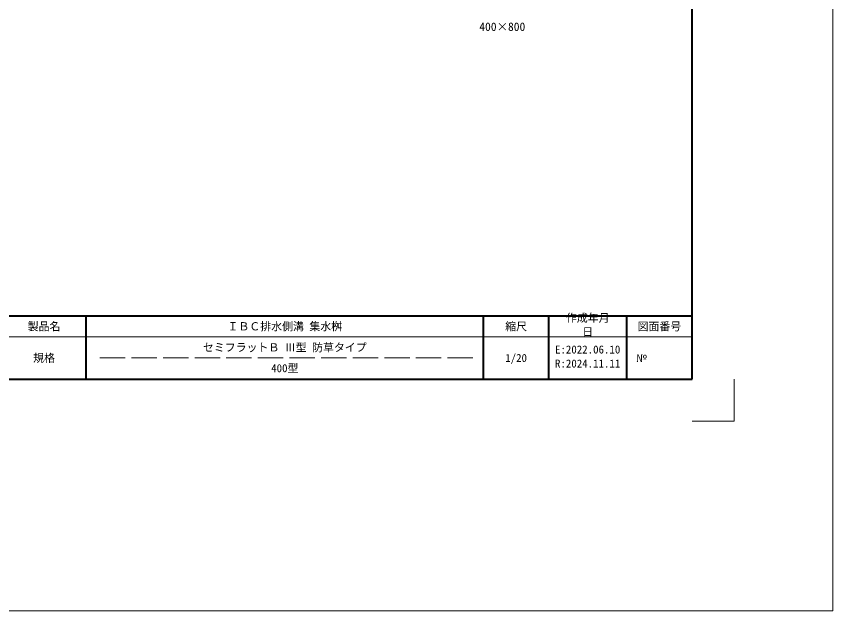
# Model space of a CAD drawing. Units: millimetres at full size; details may follow other scales. Extents: x -22536 to 51867, y -19720 to 38340.
# Drawn here: x -7141 to -3267, y 16420 to 19243 of the extents above; entities that cross this region are included whole.
import ezdxf
from ezdxf.enums import TextEntityAlignment as Align

# ---------------------------------------------------------------- set-up
doc = ezdxf.new("R2010")
doc.units = ezdxf.units.MM
doc.header["$LTSCALE"] = 20
doc.linetypes.add('DASHED', pattern=[7.5, 6, -1.5])
for name, color, linetype, lineweight in [('0_2', 5, 'Continuous', 13), ('Defpoints_3', 1, 'Continuous', 13), ('図枠', 7, 'Continuous', 5)]:
    doc.layers.add(name, color=color, linetype=linetype, lineweight=lineweight)
doc.layers.add('文字', color=7, linetype='Continuous')
doc.styles.add('ＭＳ ゴシック', font='')
doc.styles.add('ＭＳ 明朝', font='')
doc.styles.get('ＭＳ ゴシック').set_extended_font_data('MS Gothic')
doc.styles.get('ＭＳ 明朝').set_extended_font_data('MS Mincho')

msp = doc.modelspace()

# ---------------------------------------------------------------- linework, layer by layer
at = {"layer": '0_2'}
for p in [(-3267.22, 38340.08), (-22536.1, 16419.83)]:
    msp.add_line(p, (-3267.22, 16419.83), dxfattribs=at)
at = {"layer": 'Defpoints_3'}
for p in [(-3734.44, 17520), (-3934.44, 17320)]:
    msp.add_line(p, (-3734.44, 17320), dxfattribs=at)
at = {"layer": '図枠', "lineweight": 40}
for p, q in [((-3934.44, 17520), (-3934.44, 23060)), ((-11734.44, 17820), (-3934.44, 17820)), ((-6809.44, 17520), (-6809.44, 17820)), ((-4924.44, 17520), (-4924.44, 17820)), ((-4614.44, 17520), (-4614.44, 17820)), ((-4244.44, 17520), (-4244.44, 17820)), ((-11734.44, 17520), (-3934.44, 17520))]:
    msp.add_line(p, q, dxfattribs=at)
at = {"layer": '図枠', "lineweight": 13}
msp.add_line((-3934.44, 17720), (-7209.44, 17720), dxfattribs=at)
at = {"layer": '図枠', "linetype": 'DASHED', "lineweight": 9}
msp.add_line((-4974.44, 17620), (-6759.44, 17620), dxfattribs=at)

# ---------------------------------------------------------------- texts
at = {"layer": '図枠', "style": 'ＭＳ ゴシック'}
for s, p in [('作成年月', (-4533.04, 17829.23)), ('日', (-4455.34, 17762.57)), ('E:2022.06.10', (-4584.84, 17679.23)), ('R:2024.11.11', (-4584.84, 17612.57))]:
    msp.add_text(s, height=37.98, dxfattribs=at).set_placement(p, align=Align.TOP_LEFT)
for s, p in [('製品名', (-7009.44, 17770)), ('ＩＢＣ排水側溝 集水桝', (-5866.94, 17770)), ('縮尺', (-4769.44, 17770)), ('図面番号', (-4089.44, 17770)), ('セミフラットＢ Ⅲ型 防草タイプ', (-5866.94, 17670)), ('規格', (-7009.44, 17620)), ('1/20', (-4769.44, 17620)), ('400型', (-5866.94, 17571.48))]:
    msp.add_text(s, height=37.98, dxfattribs=at).set_placement(p, align=Align.MIDDLE_CENTER)
msp.add_text('№', height=37.98, dxfattribs=at).set_placement((-4200.09, 17620), align=Align.MIDDLE_LEFT)
at = {"layer": '文字', "style": 'ＭＳ 明朝'}
msp.add_text('400×800', height=40.03, dxfattribs=at).set_placement((-4834.92, 19193.19), align=Align.MIDDLE_CENTER)

doc.saveas('drawing.dxf')
